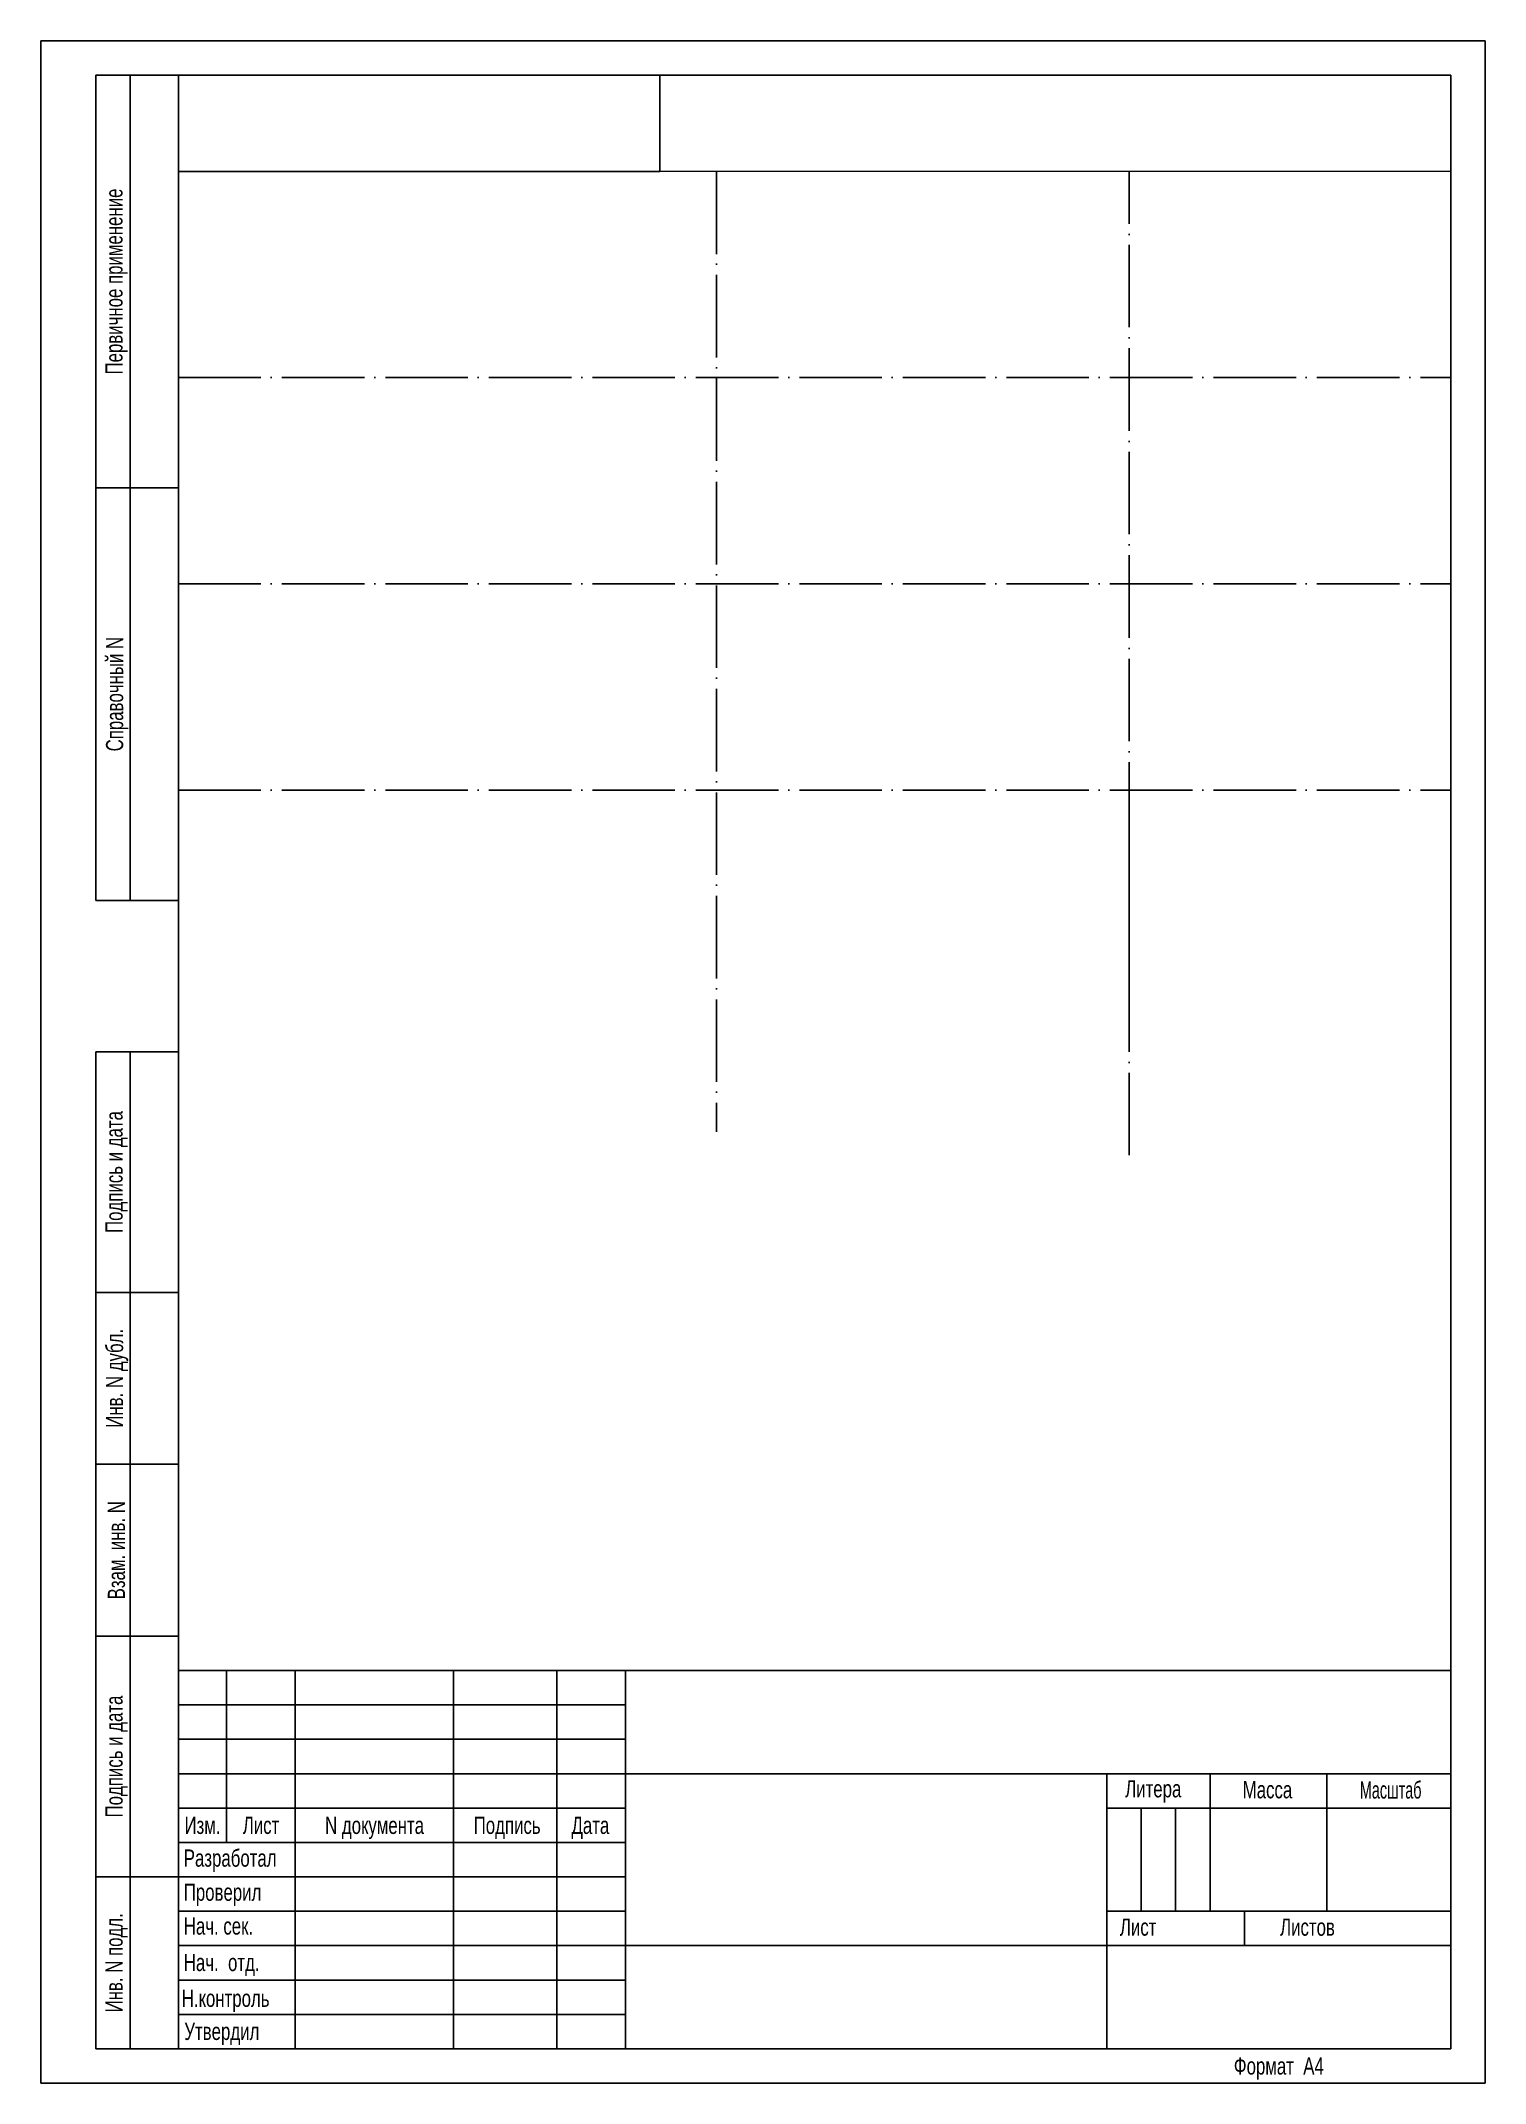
# Paper-space layout 'А4_лист1' of a CAD drawing. Header units: millimetres. Extents: x 0 to 210, y 0 to 297.
# The model-space entities are those that its viewports show. They can reach past a viewport. Long polylines and large blocks are cut down to what shows.
import ezdxf
from ezdxf.enums import TextEntityAlignment as Align

# ---------------------------------------------------------------- set-up
doc = ezdxf.new("R2010")
doc.units = ezdxf.units.MM
doc.linetypes.add('ACAD_ISO04W100', pattern=[30, 24, -3, 0, -3])
doc.layers.add('Видовой', color=5, linetype='Continuous', plot=False)
doc.layers.add('Оси', color=2, linetype='ACAD_ISO04W100')
doc.layers.add('рамка', color=6, linetype='Continuous')
doc.styles.get("Standard").update_dxf_attribs({"font": 'arial.ttf'})

msp = doc.modelspace()

# ---------------------------------------------------------------- linework, layer by layer
at = {"layer": 'Оси', "color": 2}
for p, q in [((30, 83.17, 46), (30, -9.85, 46)), ((60, -11.55, 46), (60, 74.92, 46)), ((-9.79, 45, 43), (211.24, 45, 43)), ((-9.14, 30, 46), (215.37, 30, 46)), ((-9.79, 15, 43), (211.24, 15, 43))]:
    msp.add_line(p, q, dxfattribs=at)
at = {"layer": 'Оси', "color": 2, "extrusion": (1, 0, 0)}
msp.add_line((0, 30, 43), (0, 30), dxfattribs=at)
at = {"layer": 'Оси', "color": 2, "extrusion": (0, -1, 0)}
msp.add_line((60, 14.88), (60, -3.22, 52.32), dxfattribs=at)

psp = doc.layouts.new('А4_лист1')

# ---------------------------------------------------------------- linework, layer by layer
at = {"layer": 'рамка', "color": 4, "linetype": 'Continuous'}
for p, q in [((210, 297), (0, 297)), ((0, 297), (0, 0)), ((210, 0), (210, 297)), ((0, 0), (210, 0))]:
    psp.add_line(p, q, dxfattribs=at)
at = {"layer": 'рамка', "color": 5, "linetype": 'Continuous'}
for p, q in [((8, 172), (8, 292)), ((8, 292), (20, 292)), ((13, 292), (13, 172)), ((205, 292), (20, 292)), ((20, 292), (20, 5)), ((90, 278), (90, 292)), ((205, 5), (205, 292)), ((20, 278), (90, 278)), ((8, 232), (20, 232)), ((20, 172), (8, 172)), ((8, 5), (8, 150)), ((8, 150), (20, 150)), ((13, 150), (13, 5)), ((20, 115), (8, 115)), ((8, 90), (20, 90)), ((20, 65), (8, 65)), ((20, 60), (205, 60)), ((20, 60), (20, 5)), ((27, 60), (27, 35)), ((37, 60), (37, 5)), ((60, 60), (60, 5)), ((75, 60), (75, 5)), ((85, 60), (85, 5)), ((85, 45), (205, 45)), ((155, 5), (155, 45)), ((155, 4.92), (155, 44.92)), ((170, 25), (170, 44.92)), ((187, 25), (187, 44.92)), ((20, 40), (85, 40)), ((155, 40), (205, 40)), ((20, 35), (85, 35)), ((8, 30), (20, 30)), ((155, 25), (205, 25)), ((175, 20), (175, 25)), ((85, 20), (205, 20)), ((20, 5), (8, 5)), ((20, 5), (205, 5))]:
    psp.add_line(p, q, dxfattribs=at)
at = {"layer": 'рамка', "color": 3, "linetype": 'Continuous'}
for p, q in [((20, 55), (85, 55)), ((20, 50), (85, 50)), ((20, 45), (85, 45)), ((160, 25), (160, 39.92)), ((165, 25), (165, 39.92)), ((20, 30), (85, 30)), ((20, 25), (85, 25)), ((20, 20), (85, 20)), ((20, 15), (85, 15)), ((20, 10), (85, 10))]:
    psp.add_line(p, q, dxfattribs=at)

# ---------------------------------------------------------------- texts
at = {"layer": 'рамка', "color": 3, "linetype": 'Continuous', "width": 0.7}
for s, p in [('Первичное применение', (11, 262)), ('Справочный N', (11, 202)), ('Подпись и дата', (11, 132.5)), ('Инв. N дубл.', (11, 102.5)), ('Взам. инв. N', (11, 77.5)), ('Подпись и дата', (11, 47.5)), ('Инв. N подл.', (11, 17.5))]:
    psp.add_text(s, height=2.5, rotation=90, dxfattribs=at).set_placement(p, align=Align.MIDDLE)
at = {"layer": 'рамка', "color": 3, "linetype": 'Continuous'}
for s, width, p in [('Литера', 0.7, (157.66, 41.56)), ('Масса', 0.7, (174.75, 41.42)), ('Масштаб', 0.6, (191.78, 41.39)), ('Разработал', 0.7, (20.78, 31.48)), ('Проверил', 0.7, (20.78, 26.52)), ('Нач. сек.', 0.7, (20.78, 21.6)), ('Лист', 0.7, (156.89, 21.44)), ('Листов', 0.7, (180.18, 21.44)), ('Нач.  отд.', 0.7, (20.78, 16.3)), ('Н.контроль', 0.7, (20.49, 11.09)), ('Утвердил', 0.7, (20.86, 6.28))]:
    psp.add_text(s, height=2.5, dxfattribs=dict(at, width=width)).set_placement(p)
at = {"layer": 'рамка', "color": 3, "linetype": 'Continuous', "width": 0.7}
for s, p in [('Изм.', (23.5, 37.49)), ('Лист', (32.01, 37.49)), ('N документа', (48.52, 37.49)), ('Подпись', (67.8, 37.49)), ('Дата', (79.9, 37.49)), ('Формат  A4', (180, 2.5))]:
    psp.add_text(s, height=2.5, dxfattribs=at).set_placement(p, align=Align.MIDDLE_CENTER)

# ---------------------------------------------------------------- viewports
at = {"layer": 'Видовой'}
psp.add_viewport(center=(112.5, 169), size=(185, 218), view_center_point=(37.14, 5.48), view_height=109, dxfattribs=at)

doc.saveas('drawing.dxf')
